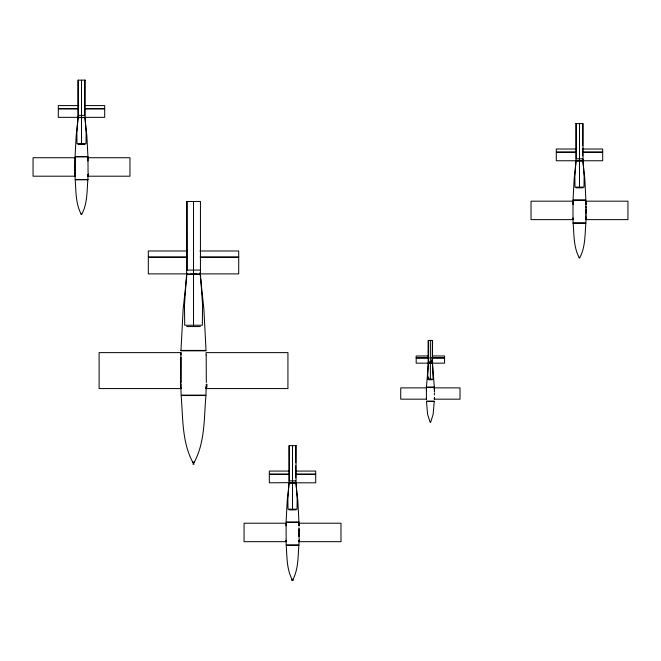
<?xml version="1.0" encoding="UTF-8"?>
<svg xmlns="http://www.w3.org/2000/svg" width="661" height="661" viewBox="0 0 661 661"><rect width="100%" height="100%" fill="white"/><g stroke="black" fill="none" stroke-linecap="round" stroke-linejoin="round"><path stroke-width="0.99" d="M85.062 117.377L85.062 80.163M298.97 527.775L298.937 535.253M434.318 391.031L434.318 389.362M575.938 123.59L575.938 160.805M583.043 160.805L583.043 123.59L575.954 123.59M586.084 209.347L586.084 212.867M585.943 206.414L585.952 203.605M84.724 80.163L84.666 115.378L78.312 115.378M87.963 160.962L87.954 157.739L129.969 157.739L129.969 176.198L87.979 176.198L87.938 174.198M181.031 381.686L180.94 357.353M180.94 354.974L180.957 352.619L99.109 352.619L99.109 388.577L180.907 388.577L180.916 387.561M295.682 477.837L295.707 465.765M295.707 462.75L295.731 445.646M298.929 536.443L299.111 528.825M298.979 525.834L298.97 523.223L340.977 523.223L340.977 541.681L298.995 541.681L299.069 539.607M432.335 340.432L432.302 361.964L428.419 361.964L428.411 340.432M434.409 393.138L434.401 394.931M582.655 155.789L582.672 148.742M582.672 145.726L582.705 123.59M585.943 206.769L585.943 207.851M585.952 203.431L585.943 201.175L627.95 201.175L627.95 219.626L585.968 219.626L585.943 218.46M299.111 535.253L299.103 536.707M75.098 172.967L75.098 170.249M426.428 390.114L426.428 387.875L400.731 387.875L400.731 399.17L426.411 399.17L426.436 398.087M573.037 204.571L573.046 201.175L531.031 201.175L531.031 219.626L573.021 219.626L573.054 217.932M586.076 214.114L586.076 213.677M299.103 536.963L299.086 538.558M585.935 208.702L585.902 216.395M75.081 173.893L75.032 176.198L33.05 176.198L33.05 157.739L75.057 157.739L74.99 175.405M286.073 540.343L286.048 541.681L244.066 541.681L244.066 523.223L286.073 523.223L286.064 525.834M586.059 215.775L586.059 216.188M88.07 173.075L87.954 157.739M206.306 382.488L206.191 355.048M88.062 173.967L88.029 175.322M206.282 384.231L206.265 385.165M434.376 397.848L434.343 398.971L434.318 398.459M586.043 217.395L586.01 218.832M180.998 384.082L180.957 385.727M206.249 385.784L206.215 387.181M88.037 175L87.88 179.552M299.045 540.566L299.003 541.681M87.971 175.504L87.996 176.198M206.249 386.09L205.926 395.104L181.139 395.104L180.759 384.231M299.053 540.409L298.888 545.036L286.188 545.036L286.073 523.223M586.001 218.998L585.977 219.626M586.026 218.353L585.861 222.98L573.161 222.98M206.207 387.338L206.149 388.577L287.932 388.577L287.932 352.619L206.083 352.619L206.1 354.974M180.974 350.404L183.147 309.298L187.055 273.257M426.436 387.181L428.592 361.129M573.054 200.035L574.169 178.941L576.053 161.433M426.428 387.933L426.403 399.17M75.057 157.739L74.924 170.249M180.957 352.619L180.734 382.488M573.046 201.175L572.971 218.832M434.335 399.17L460.015 399.17L460.015 387.875L434.318 387.875L434.318 388.941M87.863 179.775C86.888 191.252 87.483 203.53 81.906 213.99M205.91 395.542C204.001 417.909 205.158 441.829 194.293 462.213M298.879 545.259C297.904 556.736 298.491 569.014 292.922 579.474M434.26 401.351L433.153 414.323L430.617 422.28M186.576 274.406L184.469 305.109L184.7 325.237L202.332 325.237L202.572 305.109L200.465 274.406L186.6 274.406M428.188 363.327L427.601 379.282L433.129 379.282L432.55 363.327M575.929 161.028L574.847 176.793L574.971 187.121L584.018 187.121L584.134 176.793L583.06 161.028L576.045 161.028M78.031 108.891L58.308 108.891L58.308 117.336L78.155 117.336L78.329 115.873M186.989 273.885L187.038 273.414L186.989 273.885L148.32 273.885L148.32 250.99L187.088 250.99M289.039 474.375L269.324 474.375L269.324 482.819L289.188 482.654M429.047 357.998L416.182 357.998L416.182 363.162L428.32 363.162L428.535 361.815M78.312 116.039L76.18 135.505L75.073 156.607L87.905 156.607M289.196 482.505L287.196 500.988L286.081 522.091L298.912 522.091M78.155 117.336L78.329 116.237M428.32 363.162L428.402 362.641M579.895 257.418C585.464 246.958 584.869 234.68 585.853 223.203L573.17 223.203M430.873 379.464L429.857 379.464M580.366 187.41L580.275 187.418A5.437 2.396 0 0 0 578.706 187.484L580.275 187.484M80.708 144.057L80.725 144.057A5.437 2.396 0 0 1 82.294 144.057L82.617 143.759L80.725 144.057M291.724 509.54L291.741 509.54A5.437 2.396 0 0 1 293.302 509.54L291.708 509.54M85.046 80.163L77.965 80.163L77.957 117.377L85.046 117.377M78.758 105.586L58.308 105.586L58.308 108.619L78.056 108.619M85.277 105.586L104.702 105.586L104.702 108.619L84.955 108.619M84.988 108.891L104.702 108.891L104.702 117.336L84.864 117.336M85.013 117.6L78.006 117.6L76.866 133.357L76.982 143.685L86.029 143.685L86.153 133.357L85.071 117.6M78.023 144.371L84.996 144.371M575.723 149.014L556.298 149.014L556.298 152.047L576.045 152.047M582.242 149.014L602.692 149.014L602.692 152.047L582.944 152.047M576.012 152.319L556.298 152.319L556.298 160.763L602.692 160.763L602.692 152.319L582.969 152.319M75.106 156.831L87.913 156.831M582.688 158.805L576.293 158.805L576.276 123.59M87.839 179.552L75.18 179.552L74.974 174.925M87.83 179.775L75.189 179.775C76.089 191.26 75.544 203.53 81.105 213.99A1.115 1.115 0 0 1 81.212 214.47M576.004 187.807L582.977 187.807M573.095 200.035L585.886 200.035L584.82 178.941L582.672 159.301M573.087 200.258L585.894 200.258M81.138 213.99L81.51 214.47M81.262 214.47L81.749 214.47M199.944 250.99L238.712 250.99L238.712 273.885L200.052 273.885L199.944 273.183M148.32 256.906L186.799 256.906M200.233 256.906L238.712 256.906M573.137 223.203C574.112 234.68 573.517 246.958 579.094 257.418L579.49 257.897M148.32 257.426L186.741 257.426M200.3 257.426L238.712 257.426M579.738 257.897L579.251 257.897A1.115 1.115 0 0 0 579.094 257.418M187.261 270.068L199.779 270.068M196.97 274.191L193.516 274.191L193.516 201.465M190.071 274.274L196.97 274.274M186.633 326.567L200.407 326.567M181.007 350.404L206.034 350.404L203.894 309.298L200.622 278.413M180.99 350.834L206.042 350.834M428.303 355.973L416.182 355.973L416.182 357.651M432.443 355.973L444.564 355.973L444.564 357.651M416.182 357.832L429.039 357.832M431.674 357.832L444.564 357.832M431.699 357.998L444.564 357.998L444.564 363.162L432.426 363.162L432.277 362.269M428.311 363.327L432.434 363.327M428.32 379.703L432.426 379.703M426.502 387.181L434.244 387.181M426.494 387.321L434.244 387.321M205.877 395.542L181.155 395.542C183.006 417.909 181.891 441.829 192.739 462.213A2.181 2.181 0 0 1 192.946 463.138L194.07 463.138M426.543 401.219L434.203 401.219M426.552 401.351L434.194 401.351M192.756 462.213L194.16 462.213M192.995 464.286L194.037 464.286M288.75 471.07L269.324 471.07L269.324 474.102L289.072 474.102M296.293 471.07L315.718 471.07L315.718 474.102L295.971 474.102M295.996 474.375L315.718 474.375L315.718 482.819L295.872 482.819L295.806 482.249M289.32 480.861L295.723 480.861M296.021 483.084L289.014 483.084L287.874 498.84L287.998 509.168L297.045 509.168L297.161 498.84L296.087 483.084M289.031 509.854L296.004 509.854M286.114 522.314L298.921 522.314M298.838 545.259L286.205 545.259C287.105 556.744 286.56 569.014 292.121 579.474A1.115 1.115 0 0 1 292.228 579.953M292.154 579.474L292.517 579.953M291.856 580.011L293.178 580.011M291.856 580.118L293.178 580.118M430.129 422.28L427.593 414.323L426.485 401.351M432.22 361.575L432.426 363.162M582.721 159.706L582.845 160.763L582.688 159.466M432.187 361.377L432.12 360.873A10.824 1.033 82.2 0 1 431.947 359.733M432.327 362.368L434.31 387.181M295.822 482.332L297.847 500.988L298.954 522.091M199.944 272.943L200.374 276.397M84.947 118.005L86.831 135.505L87.946 156.607M200.002 273.414L200.052 273.885M428.568 376.985L428.65 378.464M573.004 219.626L572.98 218.998M286.039 541.681L285.99 540.409M180.883 388.577L180.825 387.181M75.023 176.198L74.99 175.487M434.318 387.875L434.376 389.684M298.97 523.223L299.061 525.916M572.963 218.353L573.12 222.98M180.817 387.032L180.792 386.09M585.935 218.171L585.919 217.32M434.318 398.31L434.302 397.757M586.051 204.637L585.943 201.175M206.125 387.677L206.133 388.577M586.076 206.769L586.084 208.281M434.401 391.304L434.401 391.965M426.428 391.436L426.428 390.659M289.303 445.646L289.361 480.861M187.261 201.465L187.36 270.068M78.295 80.163L78.345 115.378M579.49 123.59L579.49 160.805M579.49 161.028L579.49 187.798M430.848 378.852L430.848 379.505A3.322 1.462 0 0 0 429.89 379.505L429.89 378.852M430.369 340.432L430.369 379.67M292.517 445.646L292.517 482.861M292.517 483.084L292.517 509.846M193.516 274.406L193.516 326.575M193.516 462.213L193.516 463.138M81.51 80.163L81.51 117.377M81.51 117.6L81.51 144.362M299.416 539.459A11.237 0.785 -89.9 0 1 299.383 540.971M74.784 172.736A8.626 0.917 89.9 0 1 74.776 173.438M88.4 173.975A11.237 0.785 -89.9 0 1 88.367 175.487M585.778 217.535A8.626 1.372 -89.4 0 1 585.753 216.502M586.381 217.403A11.237 0.785 -89.9 0 1 586.357 218.923M180.42 381.827A16.806 1.793 89.9 0 1 180.403 383.19M206.951 384.239A21.887 1.529 -89.9 0 1 206.885 387.197M180.94 383.322A21.887 0.678 89.5 0 1 180.924 381.967M434.591 397.806A6.874 0.479 -89.9 0 1 434.566 398.732M431.972 361.914A9.766 2.347 82.1 0 1 431.724 360.278M186.592 201.465L186.592 273.976L200.44 273.976L200.448 201.465L186.592 201.465M428.196 351.859L428.196 363.195L432.509 363.195L432.55 340.432L428.204 340.432L428.196 351.859M296.062 445.646L288.981 445.646L288.964 482.861L296.062 482.861L296.078 445.646"/></g></svg>
